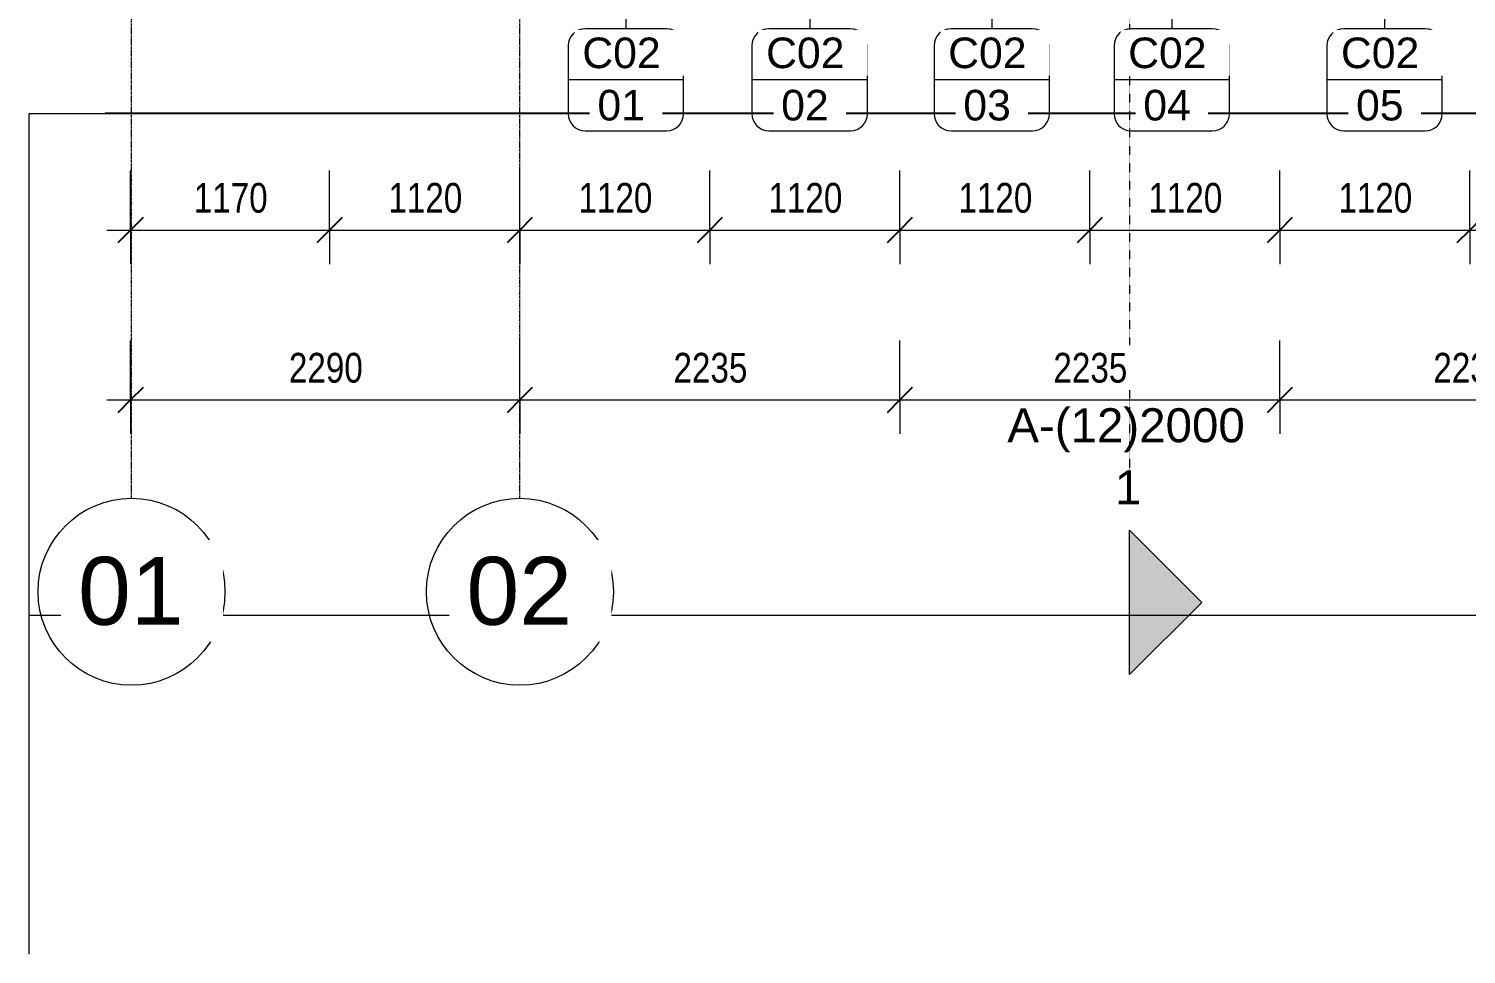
# Model space of a CAD drawing. Header units: millimetres. Extents: x -38576 to 20330, y -28812 to 13605.
# Drawn here: x -30730 to -22270, y -28812 to -23365 of the extents above; entities that cross this region are included whole.
import ezdxf

# ---------------------------------------------------------------- set-up
doc = ezdxf.new("R2010")
doc.units = ezdxf.units.MM
doc.linetypes.add('1000 Dashed', pattern=[2, 1, -1])
doc.linetypes.add('Grid Line', pattern=[22.225, 12.7, -3.175, 3.175, -3.175])
for name, color, linetype, lineweight in [('A-ANNO-DIMS', 211, 'Continuous', 5), ('A-ANNO-DIMS-100', 211, 'Continuous', 5), ('A-ROOF', 132, 'Continuous', 9), ('A-WALL-IDEN', 211, 'Continuous', 5), ('G-ANNO-SYMB', 111, 'Continuous', 5), ('I-WALL', 2, 'Continuous', 9), ('S-GRID', 1, 'Continuous', 5), ('S-GRID-IDEN', 1, 'Continuous', 5)]:
    doc.layers.add(name, color=color, linetype=linetype, lineweight=lineweight)
doc.styles.add('Arial', font='arial.ttf', dxfattribs={"height": 200})
doc.styles.add('Arial_1', font='arial.ttf', dxfattribs={"height": 400})
doc.styles.add('Arial_2', font='arial.ttf', dxfattribs={"width": 0.8, "height": 175})
doc.styles.add('Arial_4', font='arial.ttf', dxfattribs={"height": 180})
doc.dimstyles.new('SVA_Arc_Length-1_8mm_BLUE', dxfattribs={"dimscale": 304.8, "dimtxt": 178.545395, "dimasz": 0.492126, "dimexe": 0.656168, "dimexo": 0.0625, "dimgap": 0.164042, "dimtad": 1, "dimdec": 0, "dimrnd": 5, "dimzin": 0, "dimdsep": 46, "dimtxsty": 'Arial_2', "dimblk1": 'OBLIQUE', "dimblk2": 'OBLIQUE', "dimsah": 1, "dimcen": 0.09, "dimdle": 0.459318, "dimazin": 0, "dimtfac": 1, "dimtdec": 4, "dimtix": 1, "dimtmove": 0, "dimatfit": 3, "dimfxl": 1.148294, "dimfxlon": 1, "dimtvp": 1, "dimtfill": 1, "dimtolj": 1, "dimtzin": 0, "dimarcsym": 2})

# ---------------------------------------------------------------- blocks, each defined once
blk = doc.blocks.new('Section - SVA_Section Head - Tri Solid-15386-Clerestory - Level')
at = {"layer": 'G-ANNO-SYMB'}
blk.add_hatch(color=256, dxfattribs=at).paths.add_polyline_path([(-10.48, 0), (-6.238, 4.243), (-1.995, 0)])
for p, q in [((-6.238, 4.243), (-10.48, 0)), ((-1.995, 0), (-6.238, 4.243)), ((-10.48, 0), (-1.995, 0))]:
    blk.add_line(p, q, dxfattribs=at)
blk = doc.blocks.new('Grid - M_Grid Head - Circle-13408-Clerestory - Level')
at = {"layer": 'S-GRID-IDEN'}
blk.add_circle((0, 0), 5.5, dxfattribs=at)
blk = doc.blocks.new('DIMBLOCK12-Clerestory - Level')
at = {"layer": 'A-ANNO-DIMS-100'}
for p, q in [((-27839.6, -24550.1), (-27839.6, -24200.1)), ((-26721.5, -24550.1), (-26721.5, -24200.1)), ((-27979.6, -24550.1), (-26721.5, -24550.1)), ((-27839.6, -24550.1), (-27839.6, -24750.1)), ((-26721.5, -24550.1), (-26721.5, -24750.1))]:
    blk.add_line(p, q, dxfattribs=at)
at = {"layer": 'A-ANNO-DIMS-100', "lineweight": 25}
for p, q in [((-27839.6, -24550.1), (-27764.6, -24475.1)), ((-26721.5, -24550.1), (-26646.5, -24475.1)), ((-27839.6, -24550.1), (-27914.6, -24625.1)), ((-26721.5, -24550.1), (-26796.5, -24625.1))]:
    blk.add_line(p, q, dxfattribs=at)
at = {"layer": 'A-ANNO-DIMS-100', "color": 0, "insert": (-27494.8, -24272.9), "char_height": 175, "width": 514.211, "attachment_point": 1, "line_spacing_factor": 0.941778, "style": 'Arial_2', "bg_fill": 3, "box_fill_scale": 1.25, "bg_fill_color": 256, "bg_fill_true_color": 13158600, "bg_fill_transparency": 0}
blk.add_mtext('1120', dxfattribs=at)
blk = doc.blocks.new('_Oblique')
at = {"color": 0, "linetype": 'ByBlock', "lineweight": -2}
blk.add_line((-0.5, -0.5), (0.5, 0.5), dxfattribs=at)
blk = doc.blocks.new('DIMBLOCK13-Clerestory - Level')
at = {"layer": 'A-ANNO-DIMS-100'}
for p, q in [((-26721.5, -24550.1), (-26721.5, -24200.1)), ((-25603.4, -24550.1), (-25603.4, -24200.1)), ((-26721.5, -24550.1), (-25603.4, -24550.1)), ((-26721.5, -24550.1), (-26721.5, -24750.1)), ((-25603.4, -24550.1), (-25603.4, -24750.1))]:
    blk.add_line(p, q, dxfattribs=at)
at = {"layer": 'A-ANNO-DIMS-100', "lineweight": 25}
for p, q in [((-26721.5, -24550.1), (-26646.5, -24475.1)), ((-25603.4, -24550.1), (-25528.4, -24475.1)), ((-26721.5, -24550.1), (-26796.5, -24625.1)), ((-25603.4, -24550.1), (-25678.4, -24625.1))]:
    blk.add_line(p, q, dxfattribs=at)
at = {"layer": 'A-ANNO-DIMS-100', "color": 0, "insert": (-26376.7, -24272.9), "char_height": 175, "width": 514.211, "attachment_point": 1, "line_spacing_factor": 0.941778, "style": 'Arial_2', "bg_fill": 3, "box_fill_scale": 1.25, "bg_fill_color": 256, "bg_fill_true_color": 13158600, "bg_fill_transparency": 0}
blk.add_mtext('1120', dxfattribs=at)
blk = doc.blocks.new('DIMBLOCK14-Clerestory - Level')
at = {"layer": 'A-ANNO-DIMS-100'}
for p, q in [((-25603.4, -24550.1), (-25603.4, -24200.1)), ((-24485.3, -24550.1), (-24485.3, -24200.1)), ((-25603.4, -24550.1), (-24485.3, -24550.1)), ((-25603.4, -24550.1), (-25603.4, -24750.1)), ((-24485.3, -24550.1), (-24485.3, -24750.1))]:
    blk.add_line(p, q, dxfattribs=at)
at = {"layer": 'A-ANNO-DIMS-100', "lineweight": 25}
for p, q in [((-25603.4, -24550.1), (-25528.4, -24475.1)), ((-24485.3, -24550.1), (-24410.3, -24475.1)), ((-25603.4, -24550.1), (-25678.4, -24625.1)), ((-24485.3, -24550.1), (-24560.3, -24625.1))]:
    blk.add_line(p, q, dxfattribs=at)
at = {"layer": 'A-ANNO-DIMS-100', "color": 0, "insert": (-25258.6, -24272.9), "char_height": 175, "width": 514.211, "attachment_point": 1, "line_spacing_factor": 0.941778, "style": 'Arial_2', "bg_fill": 3, "box_fill_scale": 1.25, "bg_fill_color": 256, "bg_fill_true_color": 13158600, "bg_fill_transparency": 0}
blk.add_mtext('1120', dxfattribs=at)
blk = doc.blocks.new('DIMBLOCK15-Clerestory - Level')
at = {"layer": 'A-ANNO-DIMS-100'}
for p, q in [((-24485.3, -24550.1), (-24485.3, -24200.1)), ((-23367.2, -24550.1), (-23367.2, -24200.1)), ((-24485.3, -24550.1), (-23367.2, -24550.1)), ((-24485.3, -24550.1), (-24485.3, -24750.1)), ((-23367.2, -24550.1), (-23367.2, -24750.1))]:
    blk.add_line(p, q, dxfattribs=at)
at = {"layer": 'A-ANNO-DIMS-100', "lineweight": 25}
for p, q in [((-24485.3, -24550.1), (-24410.3, -24475.1)), ((-23367.2, -24550.1), (-23292.2, -24475.1)), ((-24485.3, -24550.1), (-24560.3, -24625.1)), ((-23367.2, -24550.1), (-23442.2, -24625.1))]:
    blk.add_line(p, q, dxfattribs=at)
at = {"layer": 'A-ANNO-DIMS-100', "color": 0, "insert": (-24140.5, -24272.9), "char_height": 175, "width": 514.211, "attachment_point": 1, "line_spacing_factor": 0.941778, "style": 'Arial_2', "bg_fill": 3, "box_fill_scale": 1.25, "bg_fill_color": 256, "bg_fill_true_color": 13158600, "bg_fill_transparency": 0}
blk.add_mtext('1120', dxfattribs=at)
blk = doc.blocks.new('DIMBLOCK16-Clerestory - Level')
at = {"layer": 'A-ANNO-DIMS-100'}
for p, q in [((-23367.2, -24550.1), (-23367.2, -24200.1)), ((-22249.1, -24550.1), (-22249.1, -24200.1)), ((-23367.2, -24550.1), (-22249.1, -24550.1)), ((-23367.2, -24550.1), (-23367.2, -24750.1)), ((-22249.1, -24550.1), (-22249.1, -24750.1))]:
    blk.add_line(p, q, dxfattribs=at)
at = {"layer": 'A-ANNO-DIMS-100', "lineweight": 25}
for p, q in [((-23367.2, -24550.1), (-23292.2, -24475.1)), ((-22249.1, -24550.1), (-22174.1, -24475.1)), ((-23367.2, -24550.1), (-23442.2, -24625.1)), ((-22249.1, -24550.1), (-22324.1, -24625.1))]:
    blk.add_line(p, q, dxfattribs=at)
at = {"layer": 'A-ANNO-DIMS-100', "color": 0, "insert": (-23022.4, -24272.9), "char_height": 175, "width": 514.211, "attachment_point": 1, "line_spacing_factor": 0.941778, "style": 'Arial_2', "bg_fill": 3, "box_fill_scale": 1.25, "bg_fill_color": 256, "bg_fill_true_color": 13158600, "bg_fill_transparency": 0}
blk.add_mtext('1120', dxfattribs=at)
blk = doc.blocks.new('DIMBLOCK17-Clerestory - Level')
at = {"layer": 'A-ANNO-DIMS-100'}
for p, q in [((-22249.1, -24550.1), (-22249.1, -24200.1)), ((-21131, -24550.1), (-21131, -24200.1)), ((-22249.1, -24550.1), (-21131, -24550.1)), ((-22249.1, -24550.1), (-22249.1, -24750.1)), ((-21131, -24550.1), (-21131, -24750.1))]:
    blk.add_line(p, q, dxfattribs=at)
at = {"layer": 'A-ANNO-DIMS-100', "lineweight": 25}
for p, q in [((-22249.1, -24550.1), (-22174.1, -24475.1)), ((-21131, -24550.1), (-21056, -24475.1)), ((-22249.1, -24550.1), (-22324.1, -24625.1)), ((-21131, -24550.1), (-21206, -24625.1))]:
    blk.add_line(p, q, dxfattribs=at)
at = {"layer": 'A-ANNO-DIMS-100', "color": 0, "insert": (-21904.3, -24272.9), "char_height": 175, "width": 514.211, "attachment_point": 1, "line_spacing_factor": 0.941778, "style": 'Arial_2', "bg_fill": 3, "box_fill_scale": 1.25, "bg_fill_color": 256, "bg_fill_true_color": 13158600, "bg_fill_transparency": 0}
blk.add_mtext('1120', dxfattribs=at)
blk = doc.blocks.new('DIMBLOCK30-Clerestory - Level')
at = {"layer": 'A-ANNO-DIMS-100'}
for p, q in [((-30130.6, -24550.1), (-30130.6, -24200.1)), ((-28959.6, -24550.1), (-28959.6, -24200.1)), ((-30270.6, -24550.1), (-28959.6, -24550.1)), ((-30130.6, -24550.1), (-30130.6, -24750.1)), ((-28959.6, -24550.1), (-28959.6, -24750.1))]:
    blk.add_line(p, q, dxfattribs=at)
at = {"layer": 'A-ANNO-DIMS-100', "lineweight": 25}
for p, q in [((-30130.6, -24550.1), (-30055.6, -24475.1)), ((-28959.6, -24550.1), (-28884.6, -24475.1)), ((-30130.6, -24550.1), (-30205.6, -24625.1)), ((-28959.6, -24550.1), (-29034.6, -24625.1))]:
    blk.add_line(p, q, dxfattribs=at)
at = {"layer": 'A-ANNO-DIMS-100', "color": 0, "insert": (-29759.3, -24272.9), "char_height": 175, "width": 514.211, "attachment_point": 1, "line_spacing_factor": 0.941778, "style": 'Arial_2', "bg_fill": 3, "box_fill_scale": 1.25, "bg_fill_color": 256, "bg_fill_true_color": 13158600, "bg_fill_transparency": 0}
blk.add_mtext('1170', dxfattribs=at)
blk = doc.blocks.new('DIMBLOCK31-Clerestory - Level')
at = {"layer": 'A-ANNO-DIMS-100'}
for p, q in [((-28959.6, -24550.1), (-28959.6, -24200.1)), ((-27839.6, -24550.1), (-27839.6, -24200.1)), ((-28959.6, -24550.1), (-27699.6, -24550.1)), ((-28959.6, -24550.1), (-28959.6, -24750.1)), ((-27839.6, -24550.1), (-27839.6, -24750.1))]:
    blk.add_line(p, q, dxfattribs=at)
at = {"layer": 'A-ANNO-DIMS-100', "lineweight": 25}
for p, q in [((-28959.6, -24550.1), (-28884.6, -24475.1)), ((-27839.6, -24550.1), (-27764.6, -24475.1)), ((-28959.6, -24550.1), (-29034.6, -24625.1)), ((-27839.6, -24550.1), (-27914.6, -24625.1))]:
    blk.add_line(p, q, dxfattribs=at)
at = {"layer": 'A-ANNO-DIMS-100', "color": 0, "insert": (-28613.8, -24272.9), "char_height": 175, "width": 514.211, "attachment_point": 1, "line_spacing_factor": 0.941778, "style": 'Arial_2', "bg_fill": 3, "box_fill_scale": 1.25, "bg_fill_color": 256, "bg_fill_true_color": 13158600, "bg_fill_transparency": 0}
blk.add_mtext('1120', dxfattribs=at)
blk = doc.blocks.new('DIMBLOCK32-Clerestory - Level')
at = {"layer": 'A-ANNO-DIMS-100'}
for p, q in [((-30130.6, -25550.1), (-30130.6, -25200.1)), ((-27839.6, -25550.1), (-27839.6, -25200.1)), ((-30270.6, -25550.1), (-27839.6, -25550.1)), ((-30130.6, -25550.1), (-30130.6, -25750.1)), ((-27839.6, -25550.1), (-27839.6, -25750.1))]:
    blk.add_line(p, q, dxfattribs=at)
at = {"layer": 'A-ANNO-DIMS-100', "lineweight": 25}
for p, q in [((-30130.6, -25550.1), (-30205.6, -25625.1)), ((-30130.6, -25550.1), (-30055.6, -25475.1)), ((-27839.6, -25550.1), (-27914.6, -25625.1)), ((-27839.6, -25550.1), (-27764.6, -25475.1))]:
    blk.add_line(p, q, dxfattribs=at)
at = {"layer": 'A-ANNO-DIMS-100', "color": 0, "insert": (-29199.3, -25272.9), "char_height": 175, "width": 514.211, "attachment_point": 1, "line_spacing_factor": 0.941778, "style": 'Arial_2', "bg_fill": 3, "box_fill_scale": 1.25, "bg_fill_color": 256, "bg_fill_true_color": 13158600, "bg_fill_transparency": 0}
blk.add_mtext('2290', dxfattribs=at)
blk = doc.blocks.new('DIMBLOCK33-Clerestory - Level')
at = {"layer": 'A-ANNO-DIMS-100'}
for p, q in [((-27839.6, -25550.1), (-27839.6, -25200.1)), ((-25603.4, -25550.1), (-25603.4, -25200.1)), ((-27839.6, -25550.1), (-25603.4, -25550.1)), ((-27839.6, -25550.1), (-27839.6, -25750.1)), ((-25603.4, -25550.1), (-25603.4, -25750.1))]:
    blk.add_line(p, q, dxfattribs=at)
at = {"layer": 'A-ANNO-DIMS-100', "lineweight": 25}
for p, q in [((-27839.6, -25550.1), (-27914.6, -25625.1)), ((-27839.6, -25550.1), (-27764.6, -25475.1)), ((-25603.4, -25550.1), (-25678.4, -25625.1)), ((-25603.4, -25550.1), (-25528.4, -25475.1))]:
    blk.add_line(p, q, dxfattribs=at)
at = {"layer": 'A-ANNO-DIMS-100', "color": 0, "insert": (-26935.7, -25272.9), "char_height": 175, "width": 514.211, "attachment_point": 1, "line_spacing_factor": 0.941778, "style": 'Arial_2', "bg_fill": 3, "box_fill_scale": 1.25, "bg_fill_color": 256, "bg_fill_true_color": 13158600, "bg_fill_transparency": 0}
blk.add_mtext('2235', dxfattribs=at)
blk = doc.blocks.new('DIMBLOCK34-Clerestory - Level')
at = {"layer": 'A-ANNO-DIMS-100'}
for p, q in [((-25603.4, -25550.1), (-25603.4, -25200.1)), ((-23367.2, -25550.1), (-23367.2, -25200.1)), ((-25603.4, -25550.1), (-23367.2, -25550.1)), ((-25603.4, -25550.1), (-25603.4, -25750.1)), ((-23367.2, -25550.1), (-23367.2, -25750.1))]:
    blk.add_line(p, q, dxfattribs=at)
at = {"layer": 'A-ANNO-DIMS-100', "lineweight": 25}
for p, q in [((-25603.4, -25550.1), (-25678.4, -25625.1)), ((-25603.4, -25550.1), (-25528.4, -25475.1)), ((-23367.2, -25550.1), (-23442.2, -25625.1)), ((-23367.2, -25550.1), (-23292.2, -25475.1))]:
    blk.add_line(p, q, dxfattribs=at)
at = {"layer": 'A-ANNO-DIMS-100', "color": 0, "insert": (-24699.5, -25272.9), "char_height": 175, "width": 514.211, "attachment_point": 1, "line_spacing_factor": 0.941778, "style": 'Arial_2', "bg_fill": 3, "box_fill_scale": 1.25, "bg_fill_color": 256, "bg_fill_true_color": 13158600, "bg_fill_transparency": 0}
blk.add_mtext('2235', dxfattribs=at)
blk = doc.blocks.new('DIMBLOCK35-Clerestory - Level')
at = {"layer": 'A-ANNO-DIMS-100'}
for p, q in [((-23367.2, -25550.1), (-23367.2, -25200.1)), ((-21131, -25550.1), (-21131, -25200.1)), ((-23367.2, -25550.1), (-21131, -25550.1)), ((-23367.2, -25550.1), (-23367.2, -25750.1)), ((-21131, -25550.1), (-21131, -25750.1))]:
    blk.add_line(p, q, dxfattribs=at)
at = {"layer": 'A-ANNO-DIMS-100', "lineweight": 25}
for p, q in [((-23367.2, -25550.1), (-23442.2, -25625.1)), ((-23367.2, -25550.1), (-23292.2, -25475.1)), ((-21131, -25550.1), (-21206, -25625.1)), ((-21131, -25550.1), (-21056, -25475.1))]:
    blk.add_line(p, q, dxfattribs=at)
at = {"layer": 'A-ANNO-DIMS-100', "color": 0, "insert": (-22463.3, -25272.9), "char_height": 175, "width": 514.211, "attachment_point": 1, "line_spacing_factor": 0.941778, "style": 'Arial_2', "bg_fill": 3, "box_fill_scale": 1.25, "bg_fill_color": 256, "bg_fill_true_color": 13158600, "bg_fill_transparency": 0}
blk.add_mtext('2235', dxfattribs=at)
blk = doc.blocks.new('SVA_Shopfront Tag_Arial 1_8mm - --1399054-Clerestory - Level')
at = {"layer": 'A-WALL-IDEN'}
for p, q in [((2.4, 3), (-2.4, 3)), ((-3.4, 2), (-3.4, 0)), ((3.4, 0), (3.4, 2)), ((3.4, 0), (-3.4, 0)), ((3.4, -2), (3.4, 0)), ((-3.4, 0), (-3.4, -2)), ((-2.4, -3), (2.4, -3))]:
    blk.add_line(p, q, dxfattribs=at)
for centre, start, end in [((-2.4, 2), 90, 180), ((2.4, 2), 360, 90), ((-2.4, -2), 180, 270), ((2.4, -2), 270, 360)]:
    blk.add_arc(centre, 1, start, end, dxfattribs=at)

msp = doc.modelspace()

# ---------------------------------------------------------------- hatches: boundary and pattern name
at = {"layer": 'I-WALL'}
msp.add_hatch(color=8, dxfattribs=at).paths.add_polyline_path([(102.6, -23867), (102.6, -23860), (-30280.6, -23860), (-30280.6, -23867), (-2405.2, -23867)])

# ---------------------------------------------------------------- linework, layer by layer
at = {"layer": 'A-ROOF', "color": 254}
for p, q in [((-30730.4, -23867), (-30730.4, -28812.1)), ((169.6, -23867), (-30730.4, -23867)), ((-30730.4, -26817), (169.6, -26817))]:
    msp.add_line(p, q, dxfattribs=at)
at = {"layer": 'A-WALL-IDEN'}
for p, q in [((-27215.7, -22075.5), (-27215.7, -23365.5)), ((-26133.9, -22075.5), (-26133.9, -23365.5)), ((-25062.2, -22075.5), (-25062.2, -23365.5)), ((-24002.7, -22075.5), (-24002.7, -23365.5)), ((-22750.4, -22075.5), (-22750.4, -23365.5))]:
    msp.add_line(p, q, dxfattribs=at)
at = {"layer": 'G-ANNO-SYMB', "linetype": '1000 Dashed'}
msp.add_line((-24251, 8481.5), (-24251, -26117.4), dxfattribs=at)
at = {"layer": 'I-WALL', "color": 8}
for q in [(236.6, -23860), (-30280.6, -23867)]:
    msp.add_line((-30280.6, -23860), q, dxfattribs=at)
at = {"layer": 'S-GRID', "linetype": 'Grid Line'}
for p, q in [((-30125.6, -26129), (-30125.6, 6082.5)), ((-27839.6, -26129), (-27839.6, 6082.5))]:
    msp.add_line(p, q, dxfattribs=at)

# ---------------------------------------------------------------- block references
at = {"layer": 'A-WALL-IDEN', "xscale": 99.99999999999993, "yscale": 99.99999999999993, "zscale": 99.99999999999993}
for p in [(-27215.7, -23665.5), (-26133.9, -23665.5), (-25062.2, -23665.5), (-24002.7, -23665.5), (-22750.4, -23665.5)]:
    msp.add_blockref('SVA_Shopfront Tag_Arial 1_8mm - --1399054-Clerestory - Level', p, dxfattribs=at)
at = {"layer": 'G-ANNO-SYMB', "extrusion": (0, 0, -1), "xscale": 99.99999999999993, "yscale": 99.99999999999993, "zscale": 99.99999999999993, "rotation": 90.00000000000053}
msp.add_blockref('Section - SVA_Section Head - Tri Solid-15386-Clerestory - Level', (24251, -26117.4), dxfattribs=at)
at = {"layer": 'S-GRID-IDEN', "xscale": 99.99999999999993, "yscale": 99.99999999999993, "zscale": 99.99999999999993}
for p in [(-30125.6, -26679), (-27839.6, -26679)]:
    msp.add_blockref('Grid - M_Grid Head - Circle-13408-Clerestory - Level', p, dxfattribs=at)

# ---------------------------------------------------------------- texts
at = {"layer": 'G-ANNO-SYMB', "char_height": 200, "attachment_point": 1, "style": 'Arial'}
for s, insert, width in [('A-(12)2000', (-24970.7, -25598.9), 1723.628), ('1', (-24337.5, -25964.3), 192.405)]:
    msp.add_mtext(s, dxfattribs=dict(at, insert=insert, width=width))

# ---------------------------------------------------------------- next in the draw order: texts
at = {"layer": 'A-WALL-IDEN', "char_height": 180, "width": 336.709, "attachment_point": 1, "style": 'Arial_4', "bg_fill": 3, "box_fill_scale": 1.25, "bg_fill_color": 256, "bg_fill_true_color": 13158600, "bg_fill_transparency": 0}
for s, insert in [('01', (-27383.3, -23725.1)), ('02', (-26301.6, -23725.1)), ('03', (-25229.8, -23725.1)), ('04', (-24170.4, -23725.1)), ('05', (-22918.1, -23725.1))]:
    msp.add_mtext(s, dxfattribs=dict(at, insert=insert))
at = {"layer": 'S-GRID-IDEN', "char_height": 400, "width": 753.586, "attachment_point": 1, "style": 'Arial_1', "bg_fill": 3, "box_fill_scale": 1.25, "bg_fill_color": 256, "bg_fill_true_color": 13158600, "bg_fill_transparency": 0}
for s, insert in [('01', (-30440.2, -26473.4)), ('02', (-28154.2, -26473.4))]:
    msp.add_mtext(s, dxfattribs=dict(at, insert=insert))

# ---------------------------------------------------------------- next in the draw order: dimensions: what is measured, and where the dimension line sits
at = {"layer": 'A-ANNO-DIMS'}
for base, p1, p2, override, picture, middle in [((-28959.6, -24550.1), (-30130.6, -24200.1), (-28959.6, -24200.1), {"dimpost": '<>', "dimfxl": 1171}, 'DIMBLOCK30-Clerestory - Level', (-29545.1, -24410.7)), ((-26721.5, -24550.1), (-27839.6, -24200.1), (-26721.5, -24200.1), {"dimpost": '<>', "dimfxl": 1118.1}, 'DIMBLOCK12-Clerestory - Level', (-27280.5, -24410.7)), ((-27839.6, -25550.1), (-30130.6, -25200.1), (-27839.6, -25200.1), {"dimpost": '<>', "dimfxl": 2291}, 'DIMBLOCK32-Clerestory - Level', (-28985.1, -25410.7))]:
    dim = msp.add_linear_dim(base=base, p1=p1, p2=p2, dimstyle='SVA_Arc_Length-1_8mm_BLUE', override=override, dxfattribs=at)
    dim.commit()
    dim.dimension.update_dxf_attribs({"geometry": picture, "text_midpoint": middle})

# ---------------------------------------------------------------- next in the draw order: texts
at = {"layer": 'A-WALL-IDEN', "char_height": 180, "width": 553.164, "attachment_point": 1, "style": 'Arial_4', "bg_fill": 3, "box_fill_scale": 1.25, "bg_fill_color": 256, "bg_fill_true_color": 13158600, "bg_fill_transparency": 0}
for insert in [(-27472.3, -23417.3), (-26390.6, -23417.3), (-25318.8, -23417.3), (-24259.4, -23417.3), (-23007.1, -23417.3)]:
    msp.add_mtext('C02', dxfattribs=dict(at, insert=insert))

# ---------------------------------------------------------------- next in the draw order: dimensions: what is measured, and where the dimension line sits
at = {"layer": 'A-ANNO-DIMS'}
for base, p1, p2, override, picture, middle in [((-27839.6, -24550.1), (-28959.6, -24200.1), (-27839.6, -24200.1), {"dimpost": '<>', "dimfxl": 1120}, 'DIMBLOCK31-Clerestory - Level', (-28399.6, -24410.7)), ((-25603.4, -24550.1), (-26721.5, -24200.1), (-25603.4, -24200.1), {"dimpost": '<>', "dimfxl": 1118.1}, 'DIMBLOCK13-Clerestory - Level', (-26162.4, -24410.7)), ((-25603.4, -25550.1), (-27839.6, -25200.1), (-25603.4, -25200.1), {"dimpost": '<>', "dimfxl": 2236.2}, 'DIMBLOCK33-Clerestory - Level', (-26721.5, -25410.7))]:
    dim = msp.add_linear_dim(base=base, p1=p1, p2=p2, dimstyle='SVA_Arc_Length-1_8mm_BLUE', override=override, dxfattribs=at)
    dim.commit()
    dim.dimension.update_dxf_attribs({"geometry": picture, "text_midpoint": middle})

# ---------------------------------------------------------------- next in the draw order: dimensions: what is measured, and where the dimension line sits
for base, p1, p2, override, picture, middle in [((-24485.3, -24550.1), (-25603.4, -24200.1), (-24485.3, -24200.1), {"dimpost": '<>', "dimfxl": 1118.1}, 'DIMBLOCK14-Clerestory - Level', (-25044.3, -24410.7)), ((-23367.2, -25550.1), (-25603.4, -25200.1), (-23367.2, -25200.1), {"dimpost": '<>', "dimfxl": 2236.2}, 'DIMBLOCK34-Clerestory - Level', (-24485.3, -25410.7))]:
    dim = msp.add_linear_dim(base=base, p1=p1, p2=p2, dimstyle='SVA_Arc_Length-1_8mm_BLUE', override=override, dxfattribs=at)
    dim.commit()
    dim.dimension.update_dxf_attribs({"geometry": picture, "text_midpoint": middle})

# ---------------------------------------------------------------- next in the draw order: dimensions: what is measured, and where the dimension line sits
for base, p1, p2, override, picture, middle in [((-23367.2, -24550.1), (-24485.3, -24200.1), (-23367.2, -24200.1), {"dimpost": '<>', "dimfxl": 1118.1}, 'DIMBLOCK15-Clerestory - Level', (-23926.2, -24410.7)), ((-21131, -25550.1), (-23367.2, -25200.1), (-21131, -25200.1), {"dimpost": '<>', "dimfxl": 2236.2}, 'DIMBLOCK35-Clerestory - Level', (-22249.1, -25410.7))]:
    dim = msp.add_linear_dim(base=base, p1=p1, p2=p2, dimstyle='SVA_Arc_Length-1_8mm_BLUE', override=override, dxfattribs=at)
    dim.commit()
    dim.dimension.update_dxf_attribs({"geometry": picture, "text_midpoint": middle})

# ---------------------------------------------------------------- next in the draw order: dimensions: what is measured, and where the dimension line sits
dim = msp.add_linear_dim(base=(-22249.1, -24550.1), p1=(-23367.2, -24200.1), p2=(-22249.1, -24200.1), dimstyle='SVA_Arc_Length-1_8mm_BLUE', override={"dimpost": '<>', "dimfxl": 1118.1}, dxfattribs=at)
dim.commit()
dim.dimension.update_dxf_attribs({"geometry": 'DIMBLOCK16-Clerestory - Level', "text_midpoint": (-22808.1, -24410.7)})

# ---------------------------------------------------------------- next in the draw order: dimensions: what is measured, and where the dimension line sits
dim = msp.add_linear_dim(base=(-21131, -24550.1), p1=(-22249.1, -24200.1), p2=(-21131, -24200.1), dimstyle='SVA_Arc_Length-1_8mm_BLUE', override={"dimpost": '<>', "dimfxl": 1118.1}, dxfattribs=at)
dim.commit()
dim.dimension.update_dxf_attribs({"geometry": 'DIMBLOCK17-Clerestory - Level', "text_midpoint": (-21690, -24410.7)})

doc.saveas('drawing.dxf')
